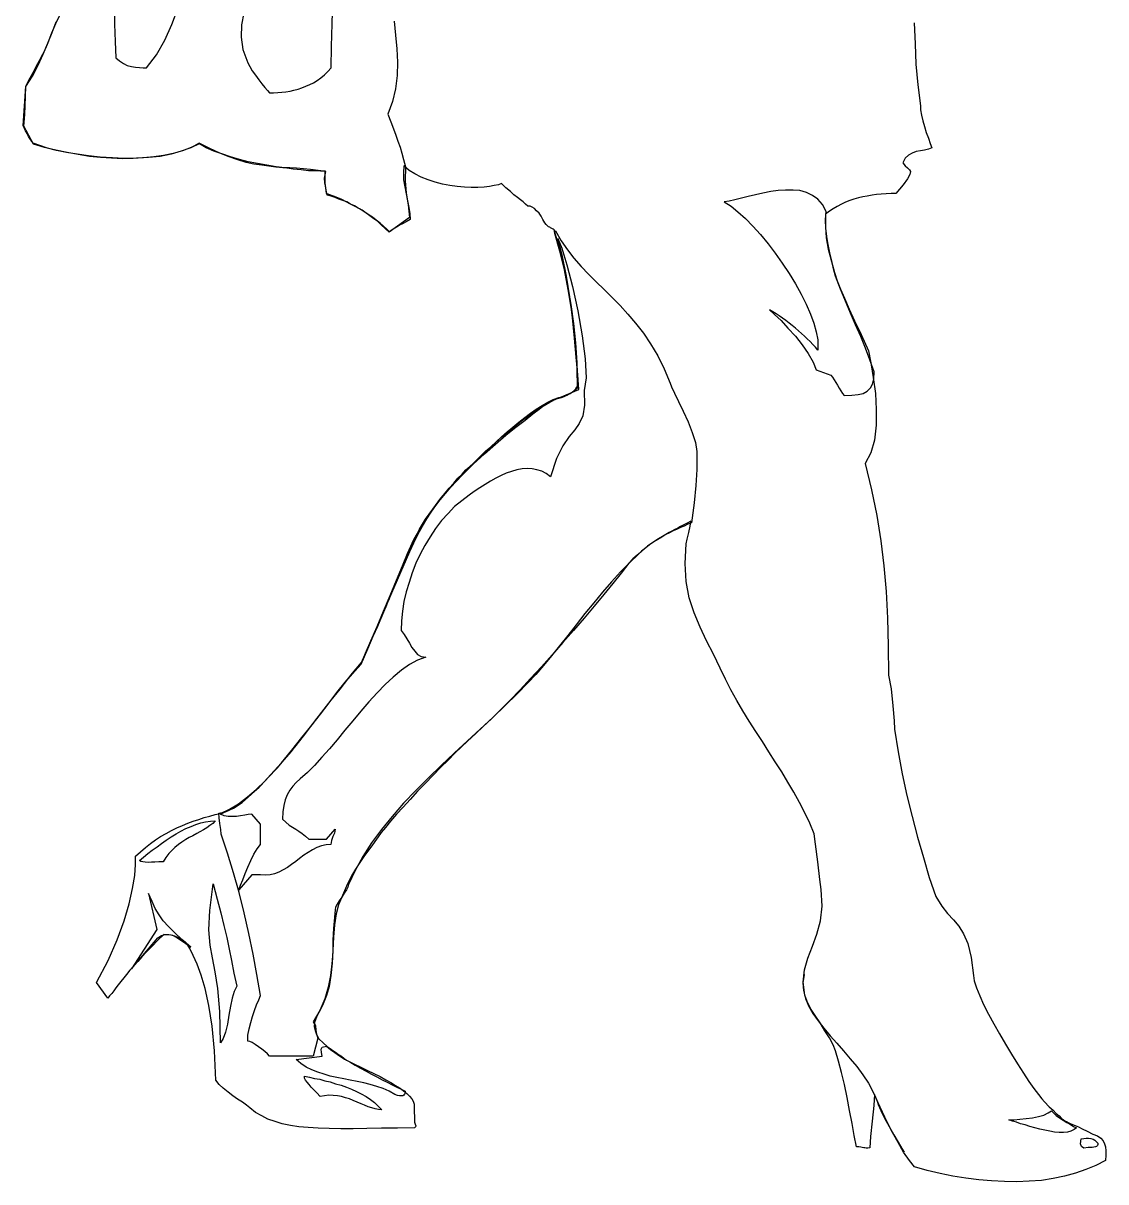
# Model space of a CAD drawing. Extents: x 138.99 to 139.88, y 55.87 to 57.55.
# Drawn here: x 139.187 to 139.883, y 55.875 to 56.62 of the extents above; entities that cross this region are included whole.
import ezdxf

# ---------------------------------------------------------------- set-up
doc = ezdxf.new("R2010")
doc.units = 0
doc.layers.get('0').update_dxf_attribs({"linetype": 'CONTINUOUS'})

msp = doc.modelspace()

# ---------------------------------------------------------------- linework, layer by layer
at = {"linetype": 'CONTINUOUS'}
for points in [[(139.24517, 56.63105), (139.24536, 56.61917), (139.24593, 56.60805), (139.24632, 56.5977), (139.24862, 56.59559), (139.25111, 56.59387), (139.25361, 56.59271), (139.25628, 56.59195), (139.25897, 56.59156), (139.26146, 56.59137), (139.26376, 56.59118), (139.26606, 56.59118), (139.27239, 56.59961), (139.27776, 56.60901), (139.28236, 56.61897), (139.28639, 56.62971)], [(139.32856, 56.62645), (139.32703, 56.61878), (139.32683, 56.61092), (139.32799, 56.60287), (139.33105, 56.59444), (139.33239, 56.59195), (139.33392, 56.58926), (139.33604, 56.58639), (139.33814, 56.58352), (139.34006, 56.58083), (139.34217, 56.57853), (139.3437, 56.57661), (139.34504, 56.57508), (139.34773, 56.57508), (139.35041, 56.57527), (139.35309, 56.57546), (139.35559, 56.57584), (139.35827, 56.57623), (139.36077, 56.5768), (139.36345, 56.57737), (139.36594, 56.57834), (139.36843, 56.5793), (139.37093, 56.58044), (139.37342, 56.5816), (139.37572, 56.58313), (139.37802, 56.58485), (139.38032, 56.58677), (139.38262, 56.58888), (139.38473, 56.59118), (139.38492, 56.60499), (139.3853, 56.61955), (139.38568, 56.63451)], [(139.75951, 56.62013), (139.76008, 56.60671), (139.76065, 56.59348), (139.7618, 56.58026), (139.76353, 56.56683), (139.76372, 56.56415), (139.7643, 56.5607), (139.76506, 56.55706), (139.76621, 56.55341), (139.76736, 56.54958), (139.7687, 56.54594), (139.76986, 56.54249), (139.771, 56.5398), (139.7687, 56.53885), (139.76621, 56.53827), (139.76353, 56.53789), (139.76084, 56.53731), (139.75816, 56.53636), (139.75586, 56.53501), (139.75375, 56.5331), (139.75222, 56.53003), (139.75375, 56.52811), (139.75529, 56.52677), (139.75662, 56.52562), (139.7572, 56.52447), (139.75682, 56.52255), (139.75529, 56.51986), (139.75241, 56.51584), (139.74781, 56.51028), (139.74474, 56.51028), (139.74148, 56.51009), (139.73841, 56.5099), (139.73535, 56.50971), (139.73247, 56.50932), (139.7294, 56.50875), (139.72653, 56.50817), (139.72366, 56.5076), (139.72078, 56.50664), (139.71809, 56.50588), (139.71541, 56.50472), (139.71273, 56.50358), (139.71005, 56.50204), (139.70755, 56.50051), (139.70506, 56.49897), (139.70257, 56.49706), (139.70257, 56.48862), (139.70295, 56.48191), (139.70429, 56.47463), (139.70697, 56.46428), (139.70832, 56.45948), (139.71005, 56.4543), (139.71215, 56.44894), (139.71465, 56.44299), (139.71771, 56.43609), (139.72117, 56.42843), (139.72538, 56.41961), (139.73017, 56.40926), (139.7317, 56.4014), (139.73324, 56.392), (139.73458, 56.38184), (139.73516, 56.37149), (139.73516, 56.36133), (139.73401, 56.35175), (139.7317, 56.3435), (139.72806, 56.33679), (139.73209, 56.31973), (139.73554, 56.30324), (139.73803, 56.28695), (139.74014, 56.27085), (139.74148, 56.25436), (139.74244, 56.2373), (139.74283, 56.21947), (139.74301, 56.20069), (139.74474, 56.19187), (139.74589, 56.18094), (139.74666, 56.17135), (139.74685, 56.16579), (139.74915, 56.15141), (139.75183, 56.13723), (139.7549, 56.12324), (139.75816, 56.10963), (139.76161, 56.0964), (139.76544, 56.08336), (139.76928, 56.07052), (139.7735, 56.05825), (139.77733, 56.05212), (139.78097, 56.04733), (139.78481, 56.0433), (139.78826, 56.03928), (139.79133, 56.03429), (139.79401, 56.02796), (139.79612, 56.01915), (139.79765, 56.00745), (139.79822, 56.004), (139.79957, 55.99959), (139.80168, 55.99442), (139.80417, 55.98886), (139.80724, 55.98272), (139.81069, 55.97639), (139.81433, 55.96988), (139.81816, 55.96336), (139.82219, 55.95684), (139.82602, 55.95071), (139.82986, 55.94476), (139.8333, 55.9394), (139.83656, 55.93479), (139.83945, 55.93096), (139.84155, 55.92809), (139.84328, 55.92617), (139.84634, 55.9231), (139.84884, 55.9208), (139.85094, 55.91869), (139.85267, 55.91716), (139.85401, 55.91582), (139.85536, 55.91486), (139.8565, 55.91409), (139.85746, 55.91352), (139.85862, 55.91294), (139.85976, 55.91237), (139.86129, 55.9116), (139.86302, 55.91102), (139.86513, 55.91006), (139.86762, 55.90892), (139.87069, 55.90739), (139.87433, 55.90546), (139.8774, 55.90432), (139.87951, 55.90278), (139.88104, 55.90124), (139.882, 55.89933), (139.88258, 55.89722), (139.88276, 55.89473), (139.88276, 55.89185), (139.88258, 55.88859), (139.87644, 55.88533), (139.86992, 55.88266), (139.86321, 55.88035), (139.85612, 55.87844), (139.84884, 55.8769), (139.84136, 55.87575), (139.8335, 55.87518), (139.82564, 55.87479), (139.81759, 55.87498), (139.80934, 55.87537), (139.80111, 55.87614), (139.79286, 55.8771), (139.78442, 55.87844), (139.77618, 55.88016), (139.76794, 55.88207), (139.75969, 55.88438), (139.75644, 55.88859), (139.75279, 55.89396), (139.74915, 55.9001), (139.7457, 55.90662), (139.74225, 55.91313), (139.73918, 55.91965), (139.73631, 55.92559), (139.73401, 55.93096), (139.73362, 55.92387), (139.73247, 55.9139), (139.73152, 55.90393), (139.73094, 55.89665), (139.72979, 55.89645), (139.72864, 55.89645), (139.72787, 55.89665), (139.7271, 55.89665), (139.72614, 55.89684), (139.72519, 55.89703), (139.72404, 55.89722), (139.7225, 55.89722), (139.72097, 55.9045), (139.71963, 55.91237), (139.71791, 55.92061), (139.71637, 55.92905), (139.71465, 55.93728), (139.71292, 55.94515), (139.711, 55.95243), (139.70889, 55.95895), (139.70736, 55.96297), (139.70506, 55.96739), (139.70218, 55.97199), (139.69911, 55.97697), (139.69585, 55.98177), (139.69298, 55.98636), (139.69068, 55.99077), (139.68915, 55.99479), (139.68819, 56.00324), (139.68896, 56.01109), (139.69126, 56.01857), (139.69413, 56.02624), (139.69701, 56.0341), (139.69931, 56.04272), (139.70046, 56.05212), (139.69969, 56.06285), (139.69892, 56.06918), (139.69758, 56.08068), (139.69605, 56.09199), (139.69528, 56.09851), (139.69241, 56.10541), (139.68934, 56.11212), (139.68589, 56.11883), (139.68224, 56.12535), (139.67841, 56.13187), (139.67439, 56.13839), (139.67017, 56.1449), (139.66614, 56.15141), (139.66193, 56.15793), (139.65771, 56.16445), (139.65349, 56.17097), (139.64946, 56.17768), (139.64544, 56.18439), (139.6416, 56.1911), (139.63816, 56.198), (139.63471, 56.20509), (139.63049, 56.21411), (139.62608, 56.22273), (139.62186, 56.23155), (139.61803, 56.24075), (139.61496, 56.25034), (139.61304, 56.26088), (139.61228, 56.27238), (139.61304, 56.28503), (139.61362, 56.2881), (139.61458, 56.29232), (139.61554, 56.29634), (139.61591, 56.2996), (139.61362, 56.29826), (139.61151, 56.2973), (139.6094, 56.29615), (139.60768, 56.29519), (139.60576, 56.29424), (139.60384, 56.29328), (139.60193, 56.29232), (139.59982, 56.29117), (139.59407, 56.28772), (139.58812, 56.2835), (139.58237, 56.27851), (139.57662, 56.27295), (139.57068, 56.26702), (139.56492, 56.26069), (139.55917, 56.25398), (139.55361, 56.24708), (139.54786, 56.24017), (139.5423, 56.23308), (139.53694, 56.22618), (139.53157, 56.21947), (139.52639, 56.21295), (139.52122, 56.20682), (139.51623, 56.20107), (139.51144, 56.1959), (139.50435, 56.18861), (139.49668, 56.18113), (139.48882, 56.17365), (139.48058, 56.16599), (139.47233, 56.15832), (139.4639, 56.15046), (139.45546, 56.1426), (139.44722, 56.13455), (139.43917, 56.1265), (139.43131, 56.11826), (139.42402, 56.10981), (139.41712, 56.10138), (139.4106, 56.09276), (139.40504, 56.08394), (139.40006, 56.07493), (139.39585, 56.06592), (139.39546, 56.06438), (139.3945, 56.06266), (139.39316, 56.06036), (139.39163, 56.05786), (139.3899, 56.05556), (139.38856, 56.05327), (139.3876, 56.05135), (139.38722, 56.04981), (139.38626, 56.03774), (139.38587, 56.03026), (139.38568, 56.0226), (139.38511, 56.01493), (139.38434, 56.00745), (139.38281, 55.99998), (139.3807, 55.9925), (139.37744, 55.98502), (139.37322, 55.97774), (139.37456, 55.97505), (139.37495, 55.97237), (139.37533, 55.96949), (139.37668, 55.96681), (139.37955, 55.96413), (139.38224, 55.96183), (139.38492, 55.95991), (139.38741, 55.95818), (139.38952, 55.95665), (139.39143, 55.9555), (139.39316, 55.95416), (139.3945, 55.95301), (139.39929, 55.95071), (139.40371, 55.9486), (139.40811, 55.94649), (139.41214, 55.94438), (139.41616, 55.94247), (139.41981, 55.94035), (139.42307, 55.93863), (139.42614, 55.93671), (139.42901, 55.93499), (139.43131, 55.93326), (139.43342, 55.93154), (139.43515, 55.92982), (139.43649, 55.92809), (139.43745, 55.92656), (139.43802, 55.92483), (139.43802, 55.9233), (139.43821, 55.91313), (139.43879, 55.91198), (139.43917, 55.91083), (139.43898, 55.91006), (139.43821, 55.90949), (139.42728, 55.9093), (139.41712, 55.9093), (139.40773, 55.90911), (139.39891, 55.90892), (139.39086, 55.90892), (139.38338, 55.90911), (139.37629, 55.9093), (139.36996, 55.90968), (139.36402, 55.91026), (139.35846, 55.91102), (139.35329, 55.91218), (139.34869, 55.91352), (139.34409, 55.91505), (139.34006, 55.91716), (139.33604, 55.91946), (139.33239, 55.92234), (139.33029, 55.92406), (139.3276, 55.92598), (139.32453, 55.92789), (139.32147, 55.93019), (139.3184, 55.93249), (139.31533, 55.93499), (139.31265, 55.93748), (139.31054, 55.94017), (139.30977, 55.95895), (139.30823, 55.97486), (139.30613, 55.98809), (139.30364, 55.99902), (139.30114, 56.00764), (139.29846, 56.01473), (139.29597, 56.02029), (139.29386, 56.0249), (139.29252, 56.027), (139.29079, 56.02892), (139.28888, 56.03046), (139.28657, 56.0318), (139.28427, 56.03276), (139.28178, 56.03333), (139.27948, 56.03372), (139.27718, 56.0339), (139.27315, 56.03007), (139.26952, 56.02624), (139.26606, 56.02278), (139.263, 56.01952), (139.26031, 56.01646), (139.25782, 56.01359), (139.25533, 56.0109), (139.25322, 56.00822), (139.25131, 56.00591), (139.24958, 56.00361), (139.24785, 56.00151), (139.24632, 55.99959), (139.24498, 55.99768), (139.24363, 55.99595), (139.24229, 55.99442), (139.24114, 55.99288), (139.23386, 56.00304), (139.24133, 56.01722), (139.24709, 56.03046), (139.25168, 56.04272), (139.25475, 56.05365), (139.25705, 56.06342), (139.2584, 56.07186), (139.25897, 56.07876), (139.25897, 56.08413), (139.26204, 56.08701), (139.2653, 56.08969), (139.26856, 56.09237), (139.27182, 56.09467), (139.27508, 56.09679), (139.27853, 56.09889), (139.28197, 56.10062), (139.28543, 56.10235), (139.28906, 56.10388), (139.29252, 56.10541), (139.29597, 56.10675), (139.29961, 56.1079), (139.30306, 56.10905), (139.3067, 56.11001), (139.31016, 56.11097), (139.31361, 56.11174), (139.31935, 56.11442), (139.32511, 56.11787), (139.33086, 56.12228), (139.33642, 56.12707), (139.34217, 56.13244), (139.34773, 56.13839), (139.35329, 56.14471), (139.35904, 56.15141), (139.3646, 56.15851), (139.37016, 56.16561), (139.37572, 56.17289), (139.38147, 56.18017), (139.38703, 56.18765), (139.39278, 56.19474), (139.39853, 56.20183), (139.40428, 56.20874), (139.43533, 56.28005), (139.43783, 56.2858), (139.44051, 56.29117), (139.44338, 56.29634), (139.44627, 56.30114), (139.44894, 56.30554), (139.45201, 56.30976), (139.45489, 56.31379), (139.45776, 56.31743), (139.46064, 56.32088), (139.46352, 56.32414), (139.4662, 56.3272), (139.46888, 56.32989), (139.47137, 56.33258), (139.47387, 56.33488), (139.47617, 56.33698), (139.47828, 56.33909), (139.48115, 56.34178), (139.48402, 56.34465), (139.48728, 56.34753), (139.49074, 56.35059), (139.49419, 56.35385), (139.49783, 56.35711), (139.50147, 56.36018), (139.50531, 56.36325), (139.50914, 56.36631), (139.51297, 56.36919), (139.51662, 56.37169), (139.52045, 56.37398), (139.52409, 56.37609), (139.52754, 56.37782), (139.531, 56.37916), (139.53425, 56.37992), (139.53617, 56.38069), (139.5379, 56.38165), (139.53962, 56.38261), (139.54096, 56.38376), (139.54192, 56.38471), (139.54269, 56.38587), (139.54326, 56.38702), (139.54326, 56.38817), (139.54288, 56.4014), (139.54192, 56.41424), (139.54077, 56.4267), (139.53905, 56.43897), (139.53694, 56.45124), (139.53444, 56.46312), (139.53157, 56.47501), (139.52812, 56.4869), (139.52735, 56.48747), (139.52658, 56.48785), (139.52582, 56.48824), (139.52525, 56.48862), (139.52448, 56.489), (139.5239, 56.48958), (139.52295, 56.49034), (139.52199, 56.4915), (139.52083, 56.4936), (139.51969, 56.49571), (139.51834, 56.49763), (139.51681, 56.49916), (139.51547, 56.50069), (139.51393, 56.50166), (139.51259, 56.50223), (139.51106, 56.50223), (139.50971, 56.50358), (139.50818, 56.50492), (139.50645, 56.50625), (139.50454, 56.50779), (139.50224, 56.50951), (139.49994, 56.51163), (139.49706, 56.51393), (139.49419, 56.5168), (139.49227, 56.51603), (139.48958, 56.51546), (139.48652, 56.51488), (139.48307, 56.5145), (139.47905, 56.51431), (139.47483, 56.51431), (139.47041, 56.5145), (139.46581, 56.51488), (139.46102, 56.51546), (139.45623, 56.51642), (139.45163, 56.51757), (139.44703, 56.5191), (139.44262, 56.52083), (139.43859, 56.52293), (139.43476, 56.52524), (139.4315, 56.52811), (139.43112, 56.5237), (139.43131, 56.5191), (139.43207, 56.51469), (139.43284, 56.51009), (139.4338, 56.50568), (139.43457, 56.50146), (139.43533, 56.49744), (139.43553, 56.4936), (139.43284, 56.49207), (139.43054, 56.49092), (139.42863, 56.48997), (139.4271, 56.489), (139.42556, 56.48804), (139.42441, 56.48728), (139.42326, 56.48651), (139.42211, 56.48575), (139.42038, 56.48766), (139.41828, 56.48938), (139.41616, 56.4913), (139.41367, 56.49322), (139.41118, 56.49514), (139.4085, 56.49686), (139.40581, 56.49878), (139.40294, 56.50051), (139.40006, 56.50204), (139.39719, 56.50358), (139.39432, 56.50511), (139.39163, 56.50645), (139.38894, 56.5076), (139.38626, 56.50875), (139.38396, 56.50951), (139.38166, 56.51028), (139.38128, 56.51431), (139.3807, 56.51719), (139.38051, 56.52025), (139.38128, 56.52447), (139.37629, 56.52524), (139.3715, 56.52581), (139.3669, 56.52619), (139.36249, 56.52658), (139.35808, 56.52677), (139.35367, 56.52696), (139.34907, 56.52734), (139.34466, 56.52792), (139.34006, 56.52849), (139.33508, 56.52926), (139.33009, 56.53041), (139.32473, 56.53194), (139.31917, 56.53386), (139.31322, 56.53636), (139.3067, 56.53923), (139.2998, 56.54268), (139.29444, 56.5398), (139.2883, 56.5375), (139.28178, 56.53559), (139.27469, 56.53424), (139.26722, 56.53348), (139.25954, 56.5331), (139.25168, 56.5329), (139.24402, 56.53329), (139.23616, 56.53367), (139.22868, 56.53463), (139.2214, 56.53559), (139.2145, 56.53674), (139.20817, 56.53808), (139.20242, 56.53961), (139.19743, 56.54115), (139.19321, 56.54268), (139.19226, 56.54364), (139.1913, 56.54517), (139.19015, 56.54709), (139.18919, 56.54901), (139.18823, 56.55073), (139.18747, 56.55227), (139.18689, 56.55341), (139.1867, 56.5538), (139.18842, 56.5793), (139.18958, 56.5816), (139.19111, 56.58466), (139.19303, 56.58811), (139.19514, 56.59195), (139.19724, 56.59597), (139.19936, 56.6), (139.20127, 56.60383), (139.2028, 56.60748), (139.2051, 56.61361), (139.20779, 56.61974), (139.21066, 56.62588)], [(139.42518, 56.62127), (139.42614, 56.61227), (139.4269, 56.60345), (139.42728, 56.59482), (139.4271, 56.58619), (139.42614, 56.57776), (139.42421, 56.56952), (139.42115, 56.56146), (139.42307, 56.55648), (139.42479, 56.55188), (139.42633, 56.54785), (139.42767, 56.54402), (139.42901, 56.54019), (139.43016, 56.53636), (139.43131, 56.53214), (139.43246, 56.52754), (139.43227, 56.51853), (139.43303, 56.51067), (139.43419, 56.50299), (139.43515, 56.49494), (139.42192, 56.48555), (139.41942, 56.48785), (139.41693, 56.49015), (139.41463, 56.49226), (139.41214, 56.49418), (139.40965, 56.4961), (139.40716, 56.49782), (139.40467, 56.49955), (139.40217, 56.50089), (139.39968, 56.50242), (139.39719, 56.50358), (139.39469, 56.50492), (139.3922, 56.50588), (139.38971, 56.50683), (139.38722, 56.50779), (139.38473, 56.50855), (139.38224, 56.50932), (139.38128, 56.51354), (139.38089, 56.51719), (139.38089, 56.52083), (139.38089, 56.52466), (139.37782, 56.52466), (139.37438, 56.52485), (139.37016, 56.52505), (139.36537, 56.52562), (139.36038, 56.526), (139.35482, 56.52677), (139.34926, 56.52754), (139.34332, 56.52849), (139.33738, 56.52964), (139.33143, 56.5308), (139.32568, 56.53233), (139.31993, 56.53386), (139.31438, 56.53578), (139.30919, 56.5377), (139.3044, 56.5398), (139.3, 56.54229), (139.29462, 56.54), (139.28906, 56.53789), (139.28313, 56.53616), (139.27699, 56.53482), (139.27066, 56.53386), (139.26415, 56.53329), (139.25744, 56.5329), (139.25054, 56.53271), (139.24344, 56.5331), (139.23635, 56.53348), (139.22926, 56.53424), (139.22197, 56.5354), (139.21488, 56.53674), (139.20759, 56.53827), (139.2005, 56.54), (139.19341, 56.5421), (139.18708, 56.55361), (139.18766, 56.56109), (139.18804, 56.56702), (139.18823, 56.57278), (139.18842, 56.5791), (139.19264, 56.58582), (139.19628, 56.59291), (139.19954, 56.6), (139.20261, 56.60709), (139.20529, 56.61399), (139.20798, 56.6207)], [(139.63739, 56.50511), (139.6418, 56.50223), (139.64621, 56.49859), (139.651, 56.49437), (139.65579, 56.48938), (139.66077, 56.48402), (139.66557, 56.47808), (139.67017, 56.47194), (139.67477, 56.46561), (139.67918, 56.45891), (139.6832, 56.4522), (139.68685, 56.44568), (139.69011, 56.43916), (139.69279, 56.43283), (139.69509, 56.4269), (139.69662, 56.42133), (139.69758, 56.41616), (139.69758, 56.40964), (139.69605, 56.41156), (139.69432, 56.41329), (139.6926, 56.4152), (139.69068, 56.41692), (139.68896, 56.41865), (139.68704, 56.42038), (139.68512, 56.4221), (139.6832, 56.42382), (139.6811, 56.42555), (139.67918, 56.42708), (139.67707, 56.42862), (139.67496, 56.43015), (139.67285, 56.43169), (139.67075, 56.43303), (139.66863, 56.43437), (139.66653, 56.43552), (139.66979, 56.43246), (139.67401, 56.42862), (139.67841, 56.42382), (139.6832, 56.41865), (139.68762, 56.41309), (139.69145, 56.40753), (139.69452, 56.40197), (139.69644, 56.39699), (139.70602, 56.39353), (139.70697, 56.39219), (139.70813, 56.39047), (139.70909, 56.38874), (139.71023, 56.38702), (139.71139, 56.3851), (139.71235, 56.38338), (139.71349, 56.38184), (139.71445, 56.3805), (139.71944, 56.38069), (139.72346, 56.38108), (139.72672, 56.38184), (139.7294, 56.38318), (139.73152, 56.3853), (139.73286, 56.38779), (139.73362, 56.39123), (139.73382, 56.39565), (139.73113, 56.40351), (139.72826, 56.41098), (139.72519, 56.41846), (139.72193, 56.42594), (139.71867, 56.43341), (139.71541, 56.44108), (139.71215, 56.44894), (139.70889, 56.45718), (139.70774, 56.46198), (139.70659, 56.46715), (139.70525, 56.47213), (139.70429, 56.4775), (139.70333, 56.48268), (139.70276, 56.48804), (139.70257, 56.49341), (139.70295, 56.49878), (139.70065, 56.50319), (139.69758, 56.50664), (139.69413, 56.50914), (139.6903, 56.51105), (139.68608, 56.5122), (139.68167, 56.51258), (139.67688, 56.51258), (139.67209, 56.51239), (139.66729, 56.51163), (139.66231, 56.51067), (139.65751, 56.50951), (139.65292, 56.50837), (139.64851, 56.50741), (139.64429, 56.50625), (139.64064, 56.50549), (139.63739, 56.50511)], [(139.52888, 56.48632), (139.53253, 56.47999), (139.53656, 56.47405), (139.54077, 56.46868), (139.54538, 56.46351), (139.55017, 56.45852), (139.55515, 56.45354), (139.56013, 56.44855), (139.56531, 56.44357), (139.57048, 56.43839), (139.57547, 56.43283), (139.58046, 56.42708), (139.58544, 56.42057), (139.59004, 56.41366), (139.59464, 56.406), (139.59886, 56.39756), (139.60269, 56.38836), (139.60346, 56.38606), (139.60538, 56.38204), (139.60806, 56.37667), (139.61112, 56.37034), (139.61419, 56.36363), (139.61688, 56.35673), (139.61899, 56.35021), (139.61975, 56.34446), (139.61975, 56.33296), (139.61917, 56.32261), (139.61803, 56.31149), (139.6163, 56.29864), (139.614, 56.29768), (139.6117, 56.29654), (139.6094, 56.29558), (139.6071, 56.29442), (139.60461, 56.29347), (139.6023, 56.29212), (139.59982, 56.29098), (139.59733, 56.28945), (139.59464, 56.28791), (139.59215, 56.28637), (139.58946, 56.28446), (139.58697, 56.28254), (139.58429, 56.28043), (139.5816, 56.27794), (139.57873, 56.27545), (139.57604, 56.27258), (139.57125, 56.26625), (139.56588, 56.25954), (139.55994, 56.25245), (139.55381, 56.24497), (139.54729, 56.2373), (139.54058, 56.22944), (139.53368, 56.22158), (139.52678, 56.21372), (139.51988, 56.20605), (139.51297, 56.19857), (139.50627, 56.19129), (139.49975, 56.18458), (139.49361, 56.17826), (139.48786, 56.17251), (139.48249, 56.16752), (139.4777, 56.16311), (139.47521, 56.16081), (139.47214, 56.15793), (139.4685, 56.15448), (139.46428, 56.15046), (139.45988, 56.14605), (139.45508, 56.14126), (139.45029, 56.13627), (139.44531, 56.1311), (139.44032, 56.12592), (139.43553, 56.12075), (139.43093, 56.11576), (139.42671, 56.11116), (139.42288, 56.10675), (139.41962, 56.10272), (139.41693, 56.09946), (139.41502, 56.09659), (139.41023, 56.09007), (139.4062, 56.08471), (139.40313, 56.08011), (139.40025, 56.07589), (139.39776, 56.07147), (139.39527, 56.0665), (139.39259, 56.06036), (139.38952, 56.05289), (139.38799, 56.04713), (139.38684, 56.04004), (139.38626, 56.03218), (139.38587, 56.02374), (139.3853, 56.01531), (139.38454, 56.00745), (139.38338, 56.00035), (139.38166, 55.99461), (139.37955, 55.98924), (139.37763, 55.98521), (139.37591, 55.98214), (139.37476, 55.97965), (139.37399, 55.97716), (139.3738, 55.97467), (139.37456, 55.97141), (139.3761, 55.96719), (139.37322, 55.95569), (139.34504, 55.95569), (139.3437, 55.95703), (139.34198, 55.95857), (139.34006, 55.9601), (139.33795, 55.96164), (139.33584, 55.96317), (139.33392, 55.96432), (139.33239, 55.96508), (139.33105, 55.96527), (139.33124, 55.96911), (139.33201, 55.97313), (139.33296, 55.97716), (139.33412, 55.98118), (139.33546, 55.98502), (139.3368, 55.98866), (139.33814, 55.99192), (139.33929, 55.99461), (139.33699, 56.00803), (139.3345, 56.02125), (139.33182, 56.03448), (139.32875, 56.04771), (139.32549, 56.06075), (139.32185, 56.0734), (139.31801, 56.08605), (139.31399, 56.09832), (139.31379, 56.10138), (139.31322, 56.10522), (139.31265, 56.10886), (139.31245, 56.11193), (139.31687, 56.1127), (139.32185, 56.115), (139.3274, 56.11863), (139.33335, 56.12381), (139.33948, 56.12975), (139.346, 56.13666), (139.35272, 56.14432), (139.35942, 56.15238), (139.36594, 56.16043), (139.37246, 56.16867), (139.37878, 56.17691), (139.38473, 56.18458), (139.39048, 56.19168), (139.39546, 56.198), (139.40006, 56.20337), (139.4039, 56.20759), (139.4083, 56.21756), (139.41176, 56.22561), (139.41463, 56.23212), (139.41693, 56.2373), (139.41866, 56.24133), (139.42, 56.24478), (139.42115, 56.24746), (139.42211, 56.24995), (139.42307, 56.25225), (139.42402, 56.25494), (139.42518, 56.25781), (139.42671, 56.26164), (139.42882, 56.26625), (139.43131, 56.27219), (139.43438, 56.27947), (139.4384, 56.28849), (139.44147, 56.29442), (139.44531, 56.30094), (139.4501, 56.30746), (139.45527, 56.31436), (139.46122, 56.32127), (139.46754, 56.32816), (139.47406, 56.33488), (139.48096, 56.34158), (139.48786, 56.34791), (139.49476, 56.35405), (139.50147, 56.35961), (139.50799, 56.36478), (139.51432, 56.36938), (139.52006, 56.37322), (139.52525, 56.37628), (139.52984, 56.37858), (139.531, 56.37878), (139.53272, 56.37916), (139.53444, 56.37992), (139.53636, 56.38088), (139.53828, 56.38184), (139.5402, 56.38299), (139.54173, 56.38434), (139.54307, 56.38548), (139.54288, 56.39775), (139.54212, 56.4104), (139.54077, 56.42325), (139.53923, 56.43609), (139.53713, 56.44874), (139.53464, 56.46121), (139.53176, 56.47329), (139.52851, 56.48459), (139.52831, 56.48613), (139.52831, 56.48632), (139.52851, 56.48632), (139.52888, 56.48632)], [(139.53042, 56.48133), (139.53291, 56.4752), (139.53617, 56.46447), (139.53982, 56.45047), (139.54326, 56.43494), (139.54614, 56.41884), (139.54805, 56.40408), (139.54863, 56.39181), (139.54748, 56.38376), (139.54768, 56.37418), (139.54652, 56.36747), (139.54422, 56.36248), (139.54135, 56.35845), (139.5377, 56.35405), (139.53368, 56.3481), (139.52965, 56.33986), (139.52582, 56.32816), (139.52295, 56.33028), (139.52006, 56.33181), (139.517, 56.33276), (139.51393, 56.33335), (139.51067, 56.33353), (139.50741, 56.33335), (139.50415, 56.33258), (139.50071, 56.33162), (139.49726, 56.33046), (139.494, 56.32893), (139.49054, 56.3272), (139.4871, 56.32529), (139.48365, 56.32318), (139.48019, 56.32107), (139.47674, 56.31877), (139.47349, 56.31647), (139.46869, 56.31283), (139.46409, 56.30899), (139.45988, 56.30459), (139.45566, 56.29998), (139.45183, 56.29501), (139.44837, 56.28963), (139.44492, 56.28407), (139.44185, 56.27851), (139.43917, 56.27258), (139.43687, 56.26644), (139.43476, 56.2603), (139.43303, 56.25417), (139.4315, 56.24803), (139.43054, 56.24171), (139.42997, 56.23557), (139.42977, 56.22944), (139.43169, 56.22676), (139.43342, 56.22407), (139.43515, 56.2212), (139.43668, 56.21832), (139.4384, 56.21602), (139.44032, 56.21391), (139.44262, 56.21257), (139.4455, 56.21218), (139.44032, 56.21027), (139.43515, 56.20739), (139.42997, 56.20375), (139.4246, 56.19934), (139.41942, 56.19455), (139.41425, 56.18918), (139.40888, 56.18343), (139.40371, 56.17749), (139.39872, 56.17135), (139.39355, 56.16522), (139.38856, 56.15909), (139.38358, 56.15334), (139.37878, 56.14778), (139.37399, 56.1426), (139.36939, 56.138), (139.36479, 56.13397), (139.3623, 56.13167), (139.36, 56.12918), (139.35808, 56.12669), (139.35635, 56.12362), (139.35521, 56.12036), (139.35425, 56.11672), (139.35367, 56.1127), (139.35348, 56.10809), (139.35559, 56.10598), (139.3577, 56.10426), (139.35981, 56.10292), (139.36191, 56.10158), (139.36402, 56.10023), (139.36613, 56.09889), (139.36824, 56.09716), (139.37035, 56.09506), (139.38166, 56.09506), (139.38722, 56.10158), (139.38684, 56.09909), (139.38587, 56.09679), (139.38492, 56.09429), (139.38454, 56.0918), (139.38147, 56.09161), (139.3784, 56.09084), (139.37552, 56.08969), (139.37265, 56.08835), (139.36996, 56.08662), (139.36709, 56.0849), (139.36441, 56.08279), (139.36191, 56.08087), (139.35923, 56.07895), (139.35655, 56.07703), (139.35386, 56.0755), (139.35099, 56.07397), (139.3483, 56.07282), (139.34543, 56.07224), (139.34236, 56.07206), (139.33929, 56.07224), (139.33373, 56.07224), (139.3253, 56.06266), (139.32645, 56.06554), (139.32799, 56.06899), (139.32952, 56.07301), (139.33124, 56.07723), (139.33316, 56.08145), (139.33508, 56.08547), (139.33718, 56.08892), (139.33929, 56.0918), (139.33929, 56.10484), (139.33373, 56.11116), (139.33143, 56.11097), (139.32913, 56.11058), (139.32645, 56.1102), (139.32377, 56.10981), (139.32108, 56.10963), (139.3184, 56.10963), (139.31591, 56.1102), (139.31361, 56.11116), (139.31993, 56.11442), (139.32607, 56.11845), (139.3322, 56.12324), (139.33834, 56.12861), (139.34409, 56.13455), (139.35003, 56.14087), (139.35559, 56.14739), (139.36134, 56.1543), (139.3669, 56.16139), (139.37226, 56.16848), (139.37782, 56.17557), (139.3832, 56.18266), (139.38837, 56.18938), (139.39373, 56.19608), (139.39891, 56.20222), (139.40409, 56.20797), (139.40677, 56.21468), (139.41023, 56.22273), (139.41425, 56.23193), (139.41846, 56.24171), (139.42268, 56.25187), (139.42671, 56.26164), (139.43054, 56.27085), (139.4338, 56.2789), (139.43783, 56.28791), (139.44281, 56.29654), (139.44857, 56.30516), (139.45489, 56.31341), (139.4616, 56.32146), (139.46869, 56.32893), (139.47598, 56.33622), (139.48326, 56.34293), (139.49035, 56.34926), (139.49706, 56.35501), (139.50339, 56.36018), (139.50934, 56.36459), (139.51432, 56.36862), (139.51853, 56.37169), (139.5216, 56.37418), (139.52352, 56.37571), (139.54403, 56.38434), (139.54326, 56.39373), (139.5423, 56.40504), (139.54116, 56.41731), (139.53982, 56.43053), (139.53809, 56.44395), (139.53598, 56.45718), (139.53349, 56.46983), (139.53042, 56.48133)], [(139.26146, 56.08145), (139.26415, 56.08355), (139.26683, 56.08585), (139.26971, 56.08816), (139.27278, 56.09027), (139.27565, 56.09237), (139.27871, 56.09448), (139.28178, 56.09659), (139.28504, 56.09851), (139.28811, 56.10023), (139.29137, 56.10196), (139.29462, 56.1033), (139.2977, 56.10464), (139.30095, 56.1056), (139.30402, 56.10637), (139.30709, 56.10675), (139.31016, 56.10694), (139.30862, 56.10522), (139.3067, 56.10388), (139.30479, 56.10235), (139.30268, 56.10119), (139.30038, 56.09985), (139.29827, 56.0987), (139.29578, 56.09736), (139.29348, 56.09621), (139.29118, 56.09487), (139.28869, 56.09333), (139.28657, 56.0918), (139.28427, 56.08988), (139.28217, 56.08797), (139.28025, 56.08585), (139.27833, 56.08336), (139.2768, 56.08049), (139.27392, 56.08049), (139.27143, 56.08029), (139.26913, 56.08029), (139.26702, 56.08011), (139.2651, 56.08029), (139.26357, 56.08049), (139.26242, 56.08087), (139.26146, 56.08145)], [(139.30882, 56.0665), (139.31149, 56.05653), (139.31379, 56.04771), (139.31571, 56.03965), (139.31763, 56.03199), (139.31917, 56.02451), (139.3207, 56.01703), (139.32223, 56.00899), (139.32396, 56.00055), (139.32243, 55.99729), (139.32108, 55.99288), (139.31993, 55.9877), (139.31897, 55.98195), (139.31801, 55.97621), (139.31687, 55.97103), (139.31533, 55.967), (139.31361, 55.96413), (139.31322, 55.98425), (139.31188, 55.99902), (139.31016, 56.00994), (139.30843, 56.01876), (139.3069, 56.027), (139.30613, 56.03678), (139.3067, 56.04924), (139.30882, 56.0665)], [(139.29444, 56.02567), (139.28869, 56.03064), (139.28389, 56.03506), (139.28006, 56.03908), (139.2768, 56.04272), (139.27411, 56.04656), (139.27162, 56.05058), (139.26952, 56.05499), (139.26722, 56.06017), (139.27258, 56.03716), (139.25628, 56.01167), (139.27335, 56.0316), (139.27565, 56.03313), (139.27795, 56.0339), (139.28025, 56.0339), (139.28274, 56.03333), (139.28543, 56.03199), (139.28811, 56.03026), (139.29118, 56.02816), (139.29444, 56.02567)], [(139.68876, 56.00822), (139.688, 56.00285), (139.68838, 55.99786), (139.68972, 55.99269), (139.69164, 55.9879), (139.69432, 55.9831), (139.69778, 55.97831), (139.70141, 55.97352), (139.70544, 55.96873), (139.70985, 55.96393), (139.71407, 55.95914), (139.71848, 55.95396), (139.7227, 55.94899), (139.72653, 55.94361), (139.73017, 55.93825), (139.73324, 55.93249), (139.73573, 55.92656), (139.73631, 55.92444), (139.73803, 55.92061), (139.74052, 55.91582), (139.7434, 55.91045), (139.74647, 55.90508), (139.74915, 55.90029), (139.75164, 55.89627), (139.75318, 55.89396)], [(139.38166, 55.96201), (139.38434, 55.95991), (139.38703, 55.95799), (139.3901, 55.95588), (139.39335, 55.95378), (139.39661, 55.95186), (139.40006, 55.94975), (139.40351, 55.94783), (139.40716, 55.94591), (139.4106, 55.944), (139.41406, 55.94227), (139.41751, 55.94035), (139.42077, 55.93882), (139.42402, 55.9371), (139.4269, 55.93575), (139.42977, 55.93441), (139.43227, 55.93307), (139.43227, 55.93192), (139.43189, 55.93115), (139.4315, 55.93058), (139.43073, 55.93019), (139.42977, 55.93), (139.42863, 55.93019), (139.42728, 55.93039), (139.42556, 55.93096), (139.42192, 55.93307), (139.41808, 55.93479), (139.41406, 55.93614), (139.40984, 55.93748), (139.40562, 55.93844), (139.40141, 55.9394), (139.39699, 55.94017), (139.39278, 55.94112), (139.38837, 55.94189), (139.38415, 55.94284), (139.38012, 55.944), (139.3761, 55.94534), (139.37226, 55.94687), (139.36863, 55.9486), (139.36517, 55.9509), (139.36211, 55.95339), (139.37898, 55.95569), (139.37859, 55.95799), (139.37821, 55.9601), (139.37898, 55.96144), (139.38166, 55.96201)], [(139.36747, 55.94266), (139.37073, 55.94208), (139.37399, 55.94131), (139.37744, 55.94074), (139.3807, 55.93978), (139.38415, 55.93901), (139.3876, 55.93786), (139.39106, 55.93691), (139.3945, 55.93575), (139.39776, 55.93441), (139.40102, 55.93288), (139.40409, 55.93135), (139.40716, 55.92962), (139.41003, 55.9277), (139.41252, 55.92579), (139.41502, 55.92349), (139.41732, 55.92118), (139.41521, 55.92137), (139.4129, 55.92176), (139.4108, 55.92234), (139.4085, 55.9231), (139.4062, 55.92406), (139.4039, 55.92502), (139.40141, 55.92598), (139.39891, 55.92713), (139.39642, 55.92809), (139.39393, 55.92885), (139.39143, 55.92962), (139.38876, 55.93019), (139.38607, 55.93039), (139.3832, 55.93058), (139.38051, 55.93019), (139.37763, 55.92962), (139.37552, 55.93192), (139.37361, 55.93403), (139.37189, 55.93575), (139.37054, 55.93748), (139.3692, 55.93882), (139.36824, 55.94017), (139.36767, 55.94151), (139.36747, 55.94266)], [(139.82046, 55.91467), (139.82391, 55.91467), (139.82756, 55.91505), (139.83158, 55.91544), (139.83561, 55.91601), (139.83945, 55.91678), (139.84289, 55.91774), (139.84577, 55.91908), (139.84788, 55.92041), (139.84922, 55.91908), (139.85094, 55.91754), (139.85306, 55.91601), (139.85536, 55.91448), (139.85765, 55.91294), (139.85995, 55.9116), (139.86206, 55.91045), (139.86398, 55.90949), (139.86245, 55.90834), (139.86034, 55.90739), (139.85823, 55.9068), (139.85554, 55.90662), (139.85286, 55.90662), (139.8498, 55.9068), (139.84673, 55.90739), (139.84366, 55.90796), (139.8404, 55.90872), (139.83714, 55.90949), (139.83389, 55.91045), (139.83081, 55.91141), (139.82794, 55.91218), (139.82525, 55.91313), (139.82276, 55.9139), (139.82046, 55.91467)], [(139.86685, 55.9024), (139.86858, 55.90259), (139.87011, 55.90278), (139.87164, 55.90278), (139.87318, 55.90259), (139.87453, 55.9022), (139.87567, 55.90163), (139.87663, 55.90067), (139.87759, 55.89971), (139.87759, 55.89876), (139.8774, 55.89818), (139.87682, 55.89761), (139.87606, 55.89722), (139.8751, 55.89703), (139.87395, 55.89684), (139.8728, 55.89684), (139.87146, 55.89684), (139.86858, 55.89645), (139.86705, 55.89741), (139.86647, 55.89933), (139.86685, 55.9024)]]:
    msp.add_lwpolyline(points, dxfattribs=at)

doc.saveas('drawing.dxf')
